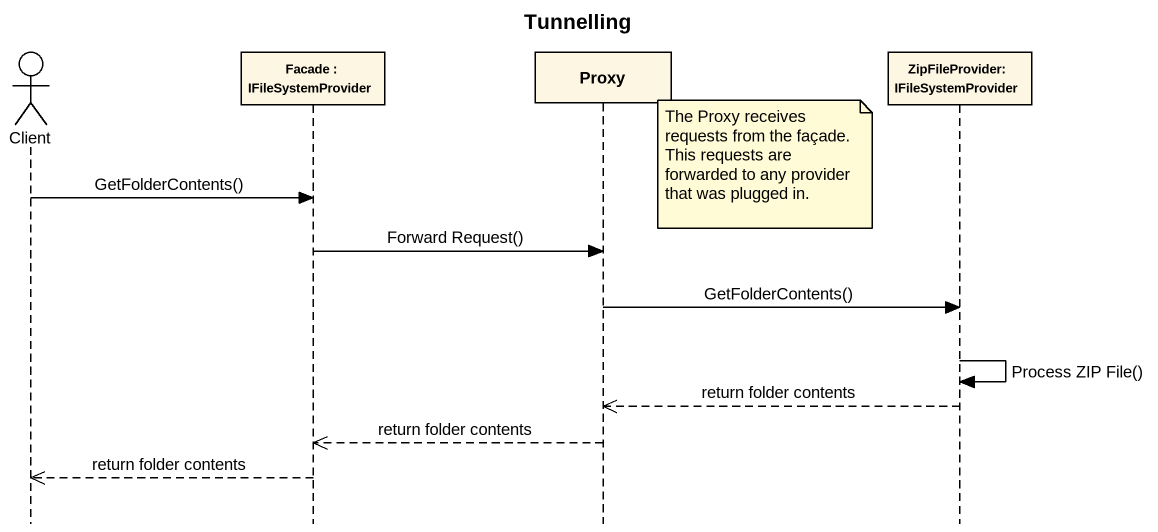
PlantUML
@startuml
title Tunnelling
hide footbox
actor Client
participant "Facade : IFileSystemProvider" as Facade_IFileSystemProvider
participant Proxy
participant "ZipFileProvider: IFileSystemProvider" as ZipFileProvider

note right of Proxy
  The Proxy receives requests from the façade.
  This requests are forwarded to any provider that was plugged in.
end note
Client -> Facade_IFileSystemProvider : GetFolderContents()
Facade_IFileSystemProvider -> Proxy : Forward Request()
Proxy -> ZipFileProvider : GetFolderContents()
ZipFileProvider -> ZipFileProvider : Process ZIP File()
ZipFileProvider -->> Proxy : return folder contents
Proxy -->> Facade_IFileSystemProvider : return folder contents
Facade_IFileSystemProvider -->> Client : return folder contents
@enduml
